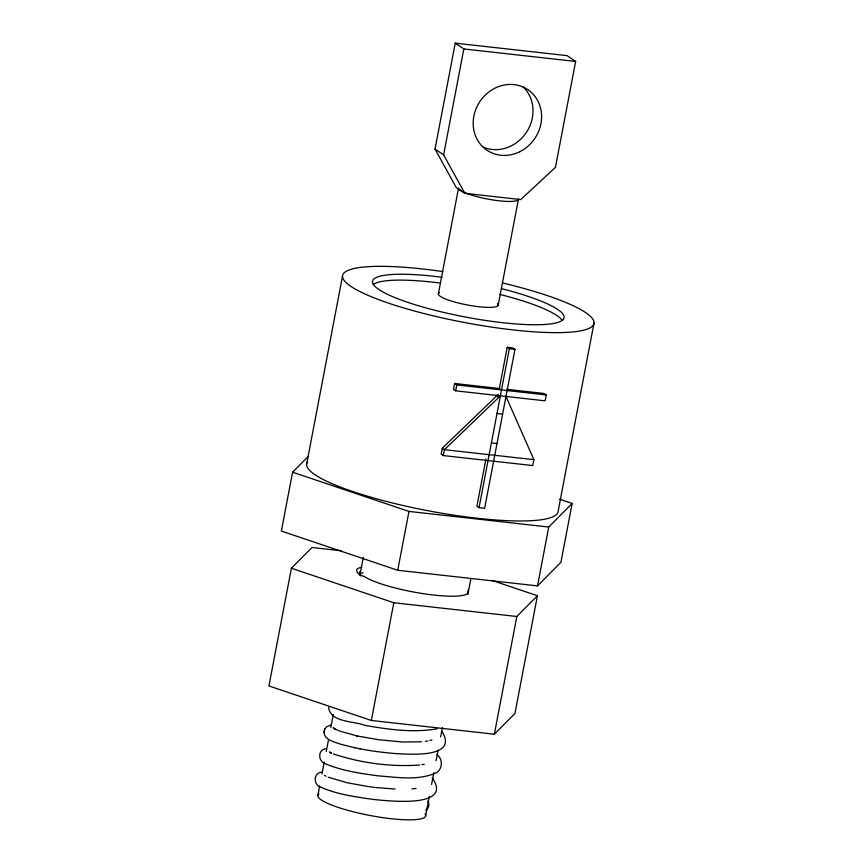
<?xml version="1.0" encoding="UTF-8"?>
<svg xmlns="http://www.w3.org/2000/svg" width="863" height="863" viewBox="0 0 863 863"><rect width="100%" height="100%" fill="white"/><g stroke="black" fill="none" stroke-linecap="round" stroke-linejoin="round"><path stroke-width="1.29" d="M328.544 707.39C330.82 722.849 353.798 720.799 365.178 725.427C388.76 729.515 413.161 732.946 436.969 728.847M308.501 456.16L292.589 472.201L281.36 531.058L397.735 570.27L537.52 585.891L560.918 562.298L572.147 503.442L559.494 499.181M306.592 464.413L342.525 276.074M341.403 550.777L311.985 547.487L291.392 568.242L268.943 685.956L371.349 720.465L494.359 734.208L514.952 713.453L537.412 595.74L491.888 580.4M435.028 149.094L455.243 43.15L567.067 55.642L575.653 61.446L555.438 167.39L520.745 199.58L464.833 193.323L456.247 187.53L435.028 149.094L443.614 154.887L464.833 193.323M317.94 795.103L319.698 785.859M321.964 773.96L324.24 762.072M326.257 751.5L328.523 739.613M330.788 727.725L333.312 714.51M360.022 574.456L363.301 557.282M443.614 154.887L463.83 48.954L455.243 43.15M438.404 293.636L458.361 189.019M397.735 570.27L408.965 511.414L292.589 472.201M371.349 720.465L393.808 602.752L291.392 568.242M497.735 396.991L498.242 394.369L442.277 448.231L441.155 454.111L443.302 455.567L532.762 465.567L533.884 459.677L505.977 396.451M500.033 388.566L454.628 383.485L453.507 389.375L455.653 390.82L545.114 400.82L546.236 394.941L544.089 393.485L506.7 389.31M443.302 455.567L444.423 449.677L500.389 395.826M455.653 390.82L456.775 384.941L454.628 383.485M498.178 305.34L518.393 199.407M485.891 459.116L476.905 506.193L479.051 507.649L484.65 508.275L514.963 349.364L512.805 347.918L507.217 347.293L499.235 389.137M479.051 507.649L509.364 348.738L507.217 347.293M425.535 816.182L429.321 796.355M431.586 784.467L433.852 772.579M436.128 760.691L438.145 750.12M440.659 736.905L442.428 727.66M467.886 594.208L470.907 578.361M494.359 734.208L516.818 616.495L537.412 595.74M537.52 585.891L548.739 527.034L572.147 503.442M594.057 322.902L558.134 511.241A127.961 23.323 10.8 0 1 424.769 510.109A127.961 23.323 10.8 0 1 307.357 462.18M442.234 731.716C458.21 758.566 409.407 754.208 395.491 753.55C376.689 752.061 357.929 749.127 339.785 743.906C333.754 741.813 323.345 739.494 324.067 731.252M324.542 729.623L326.311 727.013L330.756 724.996M323.862 731.986L324.747 728.901M429.903 740.465L431.878 739.947M361.802 567.174L359.332 567.865A55.415 10.097 10.8 0 0 357.638 568.728A54.887 10 10.8 0 0 356.624 569.904L357.196 572.298A44.466 8.101 10.8 0 0 358.814 573.819A36.268 6.613 10.8 0 0 360.195 574.726L362.654 575.966A5.879 1.068 10.8 0 0 363.269 576.204L364.154 576.419A54.844 9.989 10.8 0 0 426.559 594.143A54.844 9.989 10.8 0 0 468.113 591.026M326.117 748.631C317.174 749.602 318.005 762.051 326.031 764.014C342.6 770.972 360.658 773.431 378.328 775.88C396.948 777.239 416.98 780.67 434.79 773.464C442.751 770.432 443.474 759.278 436.84 754.435M321.662 772.212C312.557 773.075 313.56 785.74 321.662 787.585C337.94 794.532 355.739 796.937 373.14 799.397C385.761 800.681 454.283 809.019 432.158 777.822M425.448 741.339L427.768 740.929M421.878 764.704L424.24 764.294M419.688 765.006C390.648 767.067 360.982 763.065 333.355 753.949M411.975 788.868L416.074 788.448M421.489 741.792L402.687 742.007L378.879 739.764L356.268 735.805L357.509 736.063L339.256 730.95M395.146 789.052L375.772 787.52M463.83 48.954L575.653 61.446M509.364 348.738L514.963 349.364M456.775 384.941L546.236 394.941M497.012 413.474L502.611 414.1M491.403 442.902L496.991 443.528M533.884 459.677L444.423 449.677L442.277 448.231M408.965 511.414L548.739 527.034M393.808 602.752L516.818 616.495M368.803 786.635L374.607 787.39M367.66 786.463L347.153 782.752L328.253 777.239M353.776 747.477L355.006 747.725M359.256 748.609L360.259 748.814M338.296 730.605L333.215 727.8L335.103 729.321L334.671 728.599M331.112 752.946L329.472 752.007L331.252 753.291L330.281 752.471M324.477 775.298L326.052 776.236M502.342 282.924A127.961 23.323 10.8 0 1 569.31 332.233A127.961 23.323 10.8 0 1 362.298 292.74A127.961 23.323 10.8 0 1 442.762 271.554M501.511 288.652A97.497 17.767 10.8 0 1 543.561 324.542A97.497 17.767 10.8 0 1 388.663 294.876A97.497 17.767 10.8 0 1 442.115 277.282M373.334 284.423A97.497 17.767 10.8 0 1 439.278 282.945M499.785 294.391A97.497 17.767 10.8 0 1 561.889 320.076M425.017 813.906A54.844 9.989 10.8 0 1 370.335 815.546A54.844 9.989 10.8 0 1 318.954 793.852M468.102 589.418A6.095 5.426 -47.9 0 1 468.533 589.99M427.692 801.296A6.095 5.426 -47.9 0 1 425.718 810.249M360.151 575.448A55.739 11.996 14.4 0 1 360.065 571.479M468.242 591.274A55.113 13.732 9.8 0 1 467.606 593.927M361.09 575.977A55.113 6.473 9.3 0 1 363.183 572.816M522.795 86.634A36.559 33.096 -56 0 1 526.506 132.233A36.559 33.096 -56 0 1 483.097 147.055M518.447 199.008A30.464 5.556 10.8 0 1 488.792 199.256A30.464 5.556 10.8 0 1 458.555 188.091M497.487 303.614A30.464 5.556 10.8 0 1 467.509 304.995A30.464 5.556 10.8 0 1 439.472 292.643M519.817 151.694A36.559 33.096 -56 0 0 528.782 90.291A36.559 33.096 -56 0 0 473.571 117.832A36.559 33.096 -56 0 0 519.817 151.694"/></g></svg>
